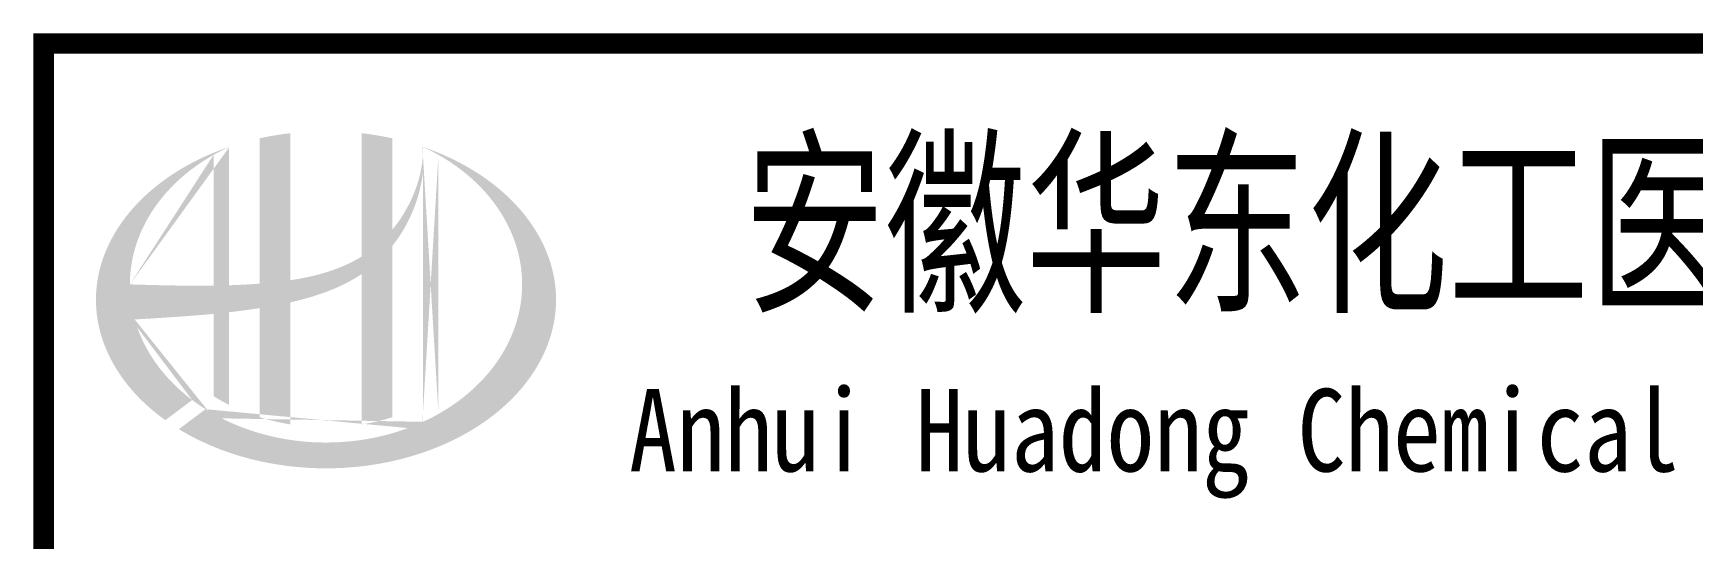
# Model space of a CAD drawing. Extents: x 6250600 to 6678662, y -692028 to -290561.
# Drawn here: x 6442857 to 6448485, y -506822 to -505107 of the extents above; entities that cross this region are included whole.
import ezdxf
from ezdxf.enums import TextEntityAlignment as Align

# ---------------------------------------------------------------- set-up
doc = ezdxf.new("R2010")
doc.units = 0
doc.header["$LTSCALE"] = 1000
doc.header["$MEASUREMENT"] = 0
doc.layers.get('0').update_dxf_attribs({"linetype": 'CONTINUOUS'})
doc.styles.add('ECEC_TQ_S', font='')
doc.styles.get('ECEC_TQ_S').set_extended_font_data('SimSun')

msp = doc.modelspace()

# ---------------------------------------------------------------- hatches: boundary and pattern name
h = msp.add_hatch(color=256)
edge = h.paths.add_edge_path()
edge.add_spline(control_points=[(6443728.8, -506020.1), (6443734.9, -506018.8), (6443741, -506017.3), (6443790.1, -506005.5), (6443832.7, -505992.5), (6443907.7, -505961.3), (6443940.6, -505944.4), (6443971.4, -505923.8)], knot_values=[61.629012, 61.629012, 61.629012, 61.629012, 63.330431, 63.330431, 75.353634, 75.353634, 85.398649, 85.398649, 85.398649, 85.398649], degree=3, periodic=0)
edge.add_line((6443971.4, -505923.8), (6443971.4, -506434))
edge.add_spline(control_points=[(6443971.4, -506434), (6443988.6, -506431.3), (6444005.6, -506428), (6444040.4, -506419.9), (6444058.1, -506415.1), (6444075.4, -506409.6)], knot_values=[4.908456, 4.908456, 4.908456, 4.908456, 4.992821, 4.992821, 5.083034, 5.083034, 5.083034, 5.083034], degree=3, periodic=0)
edge.add_line((6444075.4, -506409.6), (6444075.4, -505828.2))
edge.add_spline(control_points=[(6444075.4, -505828.2), (6444084.1, -505817.2), (6444092.3, -505805.9), (6444118.4, -505766.2), (6444134, -505736.3), (6444163.3, -505663.5), (6444174.5, -505619.7), (6444179.2, -505574.4), (6444179.3, -505573.1), (6444179.4, -505571.8)], knot_values=[97.991744, 97.991744, 97.991744, 97.991744, 101.64219, 101.64219, 110.337975, 110.337975, 121.934322, 121.934322, 122.270691, 122.270691, 122.270691, 122.270691], degree=3, periodic=0)
edge.add_line((6444179.4, -505571.8), (6444179.4, -505501.4))
edge.add_spline(control_points=[(6444179.4, -505501.4), (6444179.4, -505509.1), (6444179, -505516.7), (6444178.4, -505524.4)], knot_values=[126.194075, 126.194075, 126.194075, 126.194075, 128.396762, 128.396762, 128.396762, 128.396762], degree=3, periodic=0)
edge.add_spline(control_points=[(6444178.4, -505524.4), (6444178, -505530.6), (6444177.3, -505536.8), (6444176.6, -505543)], knot_values=[124.417049, 124.417049, 124.417049, 124.417049, 126.194075, 126.194075, 126.194075, 126.194075], degree=3, periodic=0)
edge.add_spline(control_points=[(6444176.6, -505543), (6444175.4, -505552.2), (6444174, -505561.3), (6444172.2, -505570.4)], knot_values=[121.80529, 121.80529, 121.80529, 121.80529, 124.417049, 124.417049, 124.417049, 124.417049], degree=3, periodic=0)
edge.add_spline(control_points=[(6444172.2, -505570.4), (6444169.8, -505582.5), (6444166.8, -505594.7), (6444163.4, -505606.7)], knot_values=[118.31574, 118.31574, 118.31574, 118.31574, 121.80529, 121.80529, 121.80529, 121.80529], degree=3, periodic=0)
edge.add_spline(control_points=[(6444163.4, -505606.7), (6444159.9, -505618.8), (6444155.8, -505630.8), (6444151.3, -505642.7)], knot_values=[114.795988, 114.795988, 114.795988, 114.795988, 118.31574, 118.31574, 118.31574, 118.31574], degree=3, periodic=0)
edge.add_spline(control_points=[(6444151.3, -505642.7), (6444146.8, -505654.4), (6444141.8, -505665.9), (6444136.4, -505677.2)], knot_values=[111.329641, 111.329641, 111.329641, 111.329641, 114.795988, 114.795988, 114.795988, 114.795988], degree=3, periodic=0)
edge.add_spline(control_points=[(6444136.4, -505677.2), (6444130.8, -505688.8), (6444124.8, -505700.1), (6444118.4, -505711.2)], knot_values=[107.79529, 107.79529, 107.79529, 107.79529, 111.329641, 111.329641, 111.329641, 111.329641], degree=3, periodic=0)
edge.add_spline(control_points=[(6444118.4, -505711.2), (6444112.1, -505722), (6444105.3, -505732.6), (6444098.2, -505742.9)], knot_values=[104.343579, 104.343579, 104.343579, 104.343579, 107.79529, 107.79529, 107.79529, 107.79529], degree=3, periodic=0)
edge.add_spline(control_points=[(6444098.2, -505742.9), (6444091, -505753.2), (6444083.4, -505763.3), (6444075.4, -505773)], knot_values=[100.8507, 100.8507, 100.8507, 100.8507, 104.343579, 104.343579, 104.343579, 104.343579], degree=3, periodic=0)
edge.add_line((6444075.4, -505773), (6444075.4, -505463.7))
edge.add_spline(control_points=[(6444075.4, -505463.7), (6444041.4, -505456.1), (6444006.6, -505450.3), (6443971.4, -505446.2)], knot_values=[4.423999, 4.423999, 4.423999, 4.423999, 4.558741, 4.558741, 4.558741, 4.558741], degree=3, periodic=0)
edge.add_line((6443971.4, -505446.2), (6443971.4, -505864.3))
edge.add_spline(control_points=[(6443971.4, -505864.3), (6443899.5, -505908.9), (6443815.3, -505932.1), (6443728.8, -505945.1)], knot_values=[63.246215, 63.246215, 63.246215, 63.246215, 87.689124, 87.689124, 87.689124, 87.689124], degree=3, periodic=0)
edge.add_line((6443728.8, -505945.1), (6443728.8, -505446.2))
edge.add_spline(control_points=[(6443728.8, -505446.2), (6443693.6, -505450.3), (6443658.8, -505456.1), (6443624.8, -505463.7)], knot_values=[4.866038, 4.866038, 4.866038, 4.866038, 5.000777, 5.000777, 5.000777, 5.000777], degree=3, periodic=0)
edge.add_line((6443624.8, -505463.7), (6443624.8, -505956.6))
edge.add_spline(control_points=[(6443624.8, -505956.6), (6443623.1, -505956.7), (6443588.2, -505959.3), (6443553.5, -505961.1), (6443520.8, -505962.1)], knot_values=[43.657356, 43.657356, 43.657356, 43.657356, 44.134253, 53.497092, 53.497092, 53.497092, 53.497092], degree=3, periodic=0)
edge.add_line((6443520.8, -505962.1), (6443520.8, -505493))
edge.add_spline(control_points=[(6443520.8, -505493), (6443503.7, -505498.8), (6443487, -505505.1), (6443470.6, -505511.8)], knot_values=[5.14157, 5.14157, 5.14157, 5.14157, 5.212921, 5.212921, 5.212921, 5.212921], degree=3, periodic=0)
edge.add_spline(control_points=[(6443470.6, -505511.8), (6443463.7, -505514.7), (6443456.8, -505517.6), (6443424.6, -505531.8), (6443400.1, -505544), (6443376.6, -505557.2)], knot_values=[5.212921, 5.212921, 5.212921, 5.212921, 5.24296, 5.24296, 5.355623, 5.355623, 5.355623, 5.355623], degree=3, periodic=0)
edge.add_spline(control_points=[(6443376.6, -505557.2), (6443361.7, -505565.6), (6443347.3, -505574.3), (6443333.3, -505583.4)], knot_values=[5.355623, 5.355623, 5.355623, 5.355623, 5.426974, 5.426974, 5.426974, 5.426974], degree=3, periodic=0)
edge.add_spline(control_points=[(6443333.3, -505583.4), (6443325.8, -505588.2), (6443318.6, -505593.2), (6443305.1, -505602.6), (6443298.8, -505607.2), (6443292.7, -505611.8)], knot_values=[5.426974, 5.426974, 5.426974, 5.426974, 5.464765, 5.464765, 5.498325, 5.498325, 5.498325, 5.498325], degree=3, periodic=0)
edge.add_spline(control_points=[(6443292.7, -505611.8), (6443266.6, -505631.3), (6443242.6, -505652.2), (6443220.7, -505674.2)], knot_values=[5.498325, 5.498325, 5.498325, 5.498325, 5.641027, 5.641027, 5.641027, 5.641027], degree=3, periodic=0)
edge.add_spline(control_points=[(6443220.7, -505674.2), (6443213.7, -505681.2), (6443206.9, -505688.3), (6443186.5, -505710.9), (6443173.6, -505726.7), (6443161.8, -505742.9)], knot_values=[5.641027, 5.641027, 5.641027, 5.641027, 5.686569, 5.686569, 5.783729, 5.783729, 5.783729, 5.783729], degree=3, periodic=0)
edge.add_spline(control_points=[(6443161.8, -505742.9), (6443146.7, -505763.7), (6443133.4, -505785.1), (6443120.3, -505810.1), (6443118.6, -505813.2), (6443117.1, -505816.4)], knot_values=[5.783729, 5.783729, 5.783729, 5.783729, 5.908374, 5.908374, 5.92643, 5.92643, 5.92643, 5.92643], degree=3, periodic=0)
edge.add_spline(control_points=[(6443117.1, -505816.4), (6443104.6, -505841.5), (6443094.6, -505867.2), (6443087, -505893.1)], knot_values=[5.92643, 5.92643, 5.92643, 5.92643, 6.069132, 6.069132, 6.069132, 6.069132], degree=3, periodic=0)
edge.add_spline(control_points=[(6443087, -505893.1), (6443083.8, -505904.2), (6443081.1, -505915.4), (6443075.7, -505941.5), (6443073.4, -505956.6), (6443072, -505971.6)], knot_values=[6.069132, 6.069132, 6.069132, 6.069132, 6.130179, 6.130179, 6.211834, 6.211834, 6.211834, 6.211834], degree=3, periodic=0)
edge.add_spline(control_points=[(6443072, -505971.6), (6443070.7, -505984.8), (6443070.1, -505998), (6443070.1, -506011.2)], knot_values=[6.211834, 6.211834, 6.211834, 6.211834, 6.283185, 6.283185, 6.283185, 6.283185], degree=3, periodic=0)
edge.add_spline(control_points=[(6443070.1, -506011.2), (6443070.1, -506020.5), (6443070.4, -506029.9), (6443071.1, -506039.2)], knot_values=[6.283185, 6.283185, 6.283185, 6.283185, 6.333655, 6.333655, 6.333655, 6.333655], degree=3, periodic=0)
edge.add_spline(control_points=[(6443071.1, -506039.2), (6443072.3, -506057.8), (6443074.8, -506076.4), (6443078.6, -506094.9)], knot_values=[6.333655, 6.333655, 6.333655, 6.333655, 6.434594, 6.434594, 6.434594, 6.434594], degree=3, periodic=0)
edge.add_spline(control_points=[(6443078.6, -506094.9), (6443078.8, -506096.2), (6443079.1, -506097.4), (6443083, -506115.9), (6443087.8, -506133.1), (6443093.6, -506150.1)], knot_values=[6.434594, 6.434594, 6.434594, 6.434594, 6.441278, 6.441278, 6.535532, 6.535532, 6.535532, 6.535532], degree=3, periodic=0)
edge.add_spline(control_points=[(6443093.6, -506150.1), (6443099.9, -506168.3), (6443107.4, -506186.4), (6443116.2, -506204.1)], knot_values=[6.535532, 6.535532, 6.535532, 6.535532, 6.636471, 6.636471, 6.636471, 6.636471], degree=3, periodic=0)
edge.add_spline(control_points=[(6443116.2, -506204.1), (6443118.4, -506208.6), (6443120.6, -506213.1), (6443130, -506230.7), (6443137.7, -506243.8), (6443146.1, -506256.6)], knot_values=[6.636471, 6.636471, 6.636471, 6.636471, 6.661894, 6.661894, 6.73741, 6.73741, 6.73741, 6.73741], degree=3, periodic=0)
edge.add_spline(control_points=[(6443146.1, -506256.6), (6443157.2, -506273.8), (6443169.6, -506290.6), (6443183.1, -506306.9)], knot_values=[6.73741, 6.73741, 6.73741, 6.73741, 6.838349, 6.838349, 6.838349, 6.838349], degree=3, periodic=0)
edge.add_spline(control_points=[(6443183.1, -506306.9), (6443189.1, -506314.1), (6443195.2, -506321.2), (6443209.7, -506337.1), (6443218.3, -506346), (6443227.1, -506354.6)], knot_values=[6.838349, 6.838349, 6.838349, 6.838349, 6.88251, 6.88251, 6.939288, 6.939288, 6.939288, 6.939288], degree=3, periodic=0)
edge.add_spline(control_points=[(6443227.1, -506354.6), (6443242.9, -506370), (6443259.8, -506384.8), (6443277.7, -506399)], knot_values=[6.939288, 6.939288, 6.939288, 6.939288, 7.040227, 7.040227, 7.040227, 7.040227], degree=3, periodic=0)
edge.add_spline(control_points=[(6443277.7, -506399), (6443286.6, -506406.1), (6443295.8, -506413), (6443305.3, -506419.8)], knot_values=[7.040227, 7.040227, 7.040227, 7.040227, 7.090696, 7.090696, 7.090696, 7.090696], degree=3, periodic=0)
edge.add_line((6443305.3, -506419.8), (6443396.4, -506351.4))
edge.add_ellipse((6443850.1, -505959.2), major_axis=(665, 0), ratio=0.806676, start_angle=192.819, end_angle=226.9853, ccw=False)
edge.add_spline(control_points=[(6443201.6, -506078.2), (6443225.7, -506076.7), (6443249.8, -506075.3), (6443338.4, -506069.8), (6443403.3, -506065.4), (6443468.8, -506059.1)], knot_values=[11.398263, 11.398263, 11.398263, 11.398263, 18.40729, 18.40729, 37.18094, 37.18094, 37.18094, 37.18094], degree=3, periodic=0)
edge.add_line((6443468.8, -506059.1), (6443468.8, -506338.2))
edge.add_spline(control_points=[(6443468.8, -506338.2), (6443472.3, -506340.4), (6443475.9, -506342.6), (6443492.9, -506352.8), (6443506.6, -506360.4), (6443520.8, -506367.5)], knot_values=[4.049945, 4.049945, 4.049945, 4.049945, 4.072021, 4.072021, 4.153257, 4.153257, 4.153257, 4.153257], degree=3, periodic=0)
edge.add_line((6443520.8, -506367.5), (6443520.8, -506053.7))
edge.add_spline(control_points=[(6443520.8, -506053.7), (6443553, -506050), (6443585.3, -506045.8), (6443620.2, -506040.4), (6443622.5, -506040), (6443624.8, -506039.7)], knot_values=[42.135009, 42.135009, 42.135009, 42.135009, 51.307228, 51.307228, 51.948574, 51.948574, 51.948574, 51.948574], degree=3, periodic=0)
edge.add_line((6443624.8, -506039.7), (6443624.8, -506409.6))
edge.add_spline(control_points=[(6443624.8, -506409.6), (6443658.4, -506420.1), (6443693.3, -506428.3), (6443728.8, -506434)], knot_values=[4.34174, 4.34174, 4.34174, 4.34174, 4.516316, 4.516316, 4.516316, 4.516316], degree=3, periodic=0)
edge.add_line((6443728.8, -506434), (6443728.8, -506020.1))
edge = h.paths.add_edge_path(flags=16)
edge.add_ellipse((6443850.1, -505959.2), major_axis=(665, 0), ratio=0.806676, start_angle=124.9875, end_angle=179.999, ccw=False)
edge.add_line((6443468.8, -505519.7), (6443468.8, -505963.3))
edge.add_spline(control_points=[(6443468.8, -505963.3), (6443373.4, -505964.6), (6443279.5, -505961.6), (6443185.1, -505959.2)], knot_values=[11.27373, 11.27373, 11.27373, 11.27373, 38.687513, 38.687513, 38.687513, 38.687513], degree=3, periodic=0)
edge = h.paths.add_edge_path()
edge.add_spline(control_points=[(6443351.3, -506450.3), (6443382.3, -506469.3), (6443415.5, -506486.6), (6443500.1, -506523.8), (6443553.4, -506541.7), (6443664.1, -506568.2), (6443721.6, -506576.9), (6443837.7, -506584.7), (6443896.4, -506583.8), (6444011.9, -506572.3), (6444068.8, -506561.8), (6444177.8, -506531.7), (6444230, -506512.2), (6444326.9, -506465.3), (6444371.6, -506438), (6444451.6, -506377), (6444486.8, -506343.4), (6444546.1, -506272), (6444570.2, -506234.1), (6444606.6, -506156), (6444618.9, -506115.7), (6444631.5, -506034.6), (6444631.7, -505993.6), (6444620.3, -505912.1), (6444608.5, -505871.6), (6444572.9, -505792.9), (6444549.1, -505754.6), (6444490.2, -505682.5), (6444455.2, -505648.5), (6444375.4, -505586.9), (6444330.6, -505559.2), (6444249.5, -505519.4), (6444215.1, -505505.2), (6444179.4, -505493)], knot_values=[0.886421, 0.886421, 0.886421, 0.886421, 1.040557, 1.040557, 1.261172, 1.261172, 1.481788, 1.481788, 1.702404, 1.702404, 1.92302, 1.92302, 2.143636, 2.143636, 2.364252, 2.364252, 2.584868, 2.584868, 2.805484, 2.805484, 3.026099, 3.026099, 3.246715, 3.246715, 3.46852, 3.46852, 3.690325, 3.690325, 3.91213, 3.91213, 4.133935, 4.133935, 4.283209, 4.283209, 4.283209, 4.283209], degree=3, periodic=0)
edge.add_line((6444179.4, -505493), (6444179.4, -505493))
edge.add_spline(control_points=[(6444179.4, -505493.1), (6444179.5, -505495.9), (6444179.5, -505498.6), (6444179.4, -505501.4)], knot_values=[128.396762, 128.396762, 128.396762, 128.396762, 129.192193, 129.192193, 129.192193, 129.192193], degree=3, periodic=0)
edge.add_line((6444179.4, -505501.4), (6444179.4, -506425.3))
edge.add_ellipse((6443850.1, -505959.2), major_axis=(665, 0), ratio=0.806676, start_angle=232.1054, end_angle=299.6833, ccw=False)
edge.add_line((6443441.6, -506382.5), (6443351.3, -506450.3))
edge = h.paths.add_edge_path(flags=16)
edge.add_ellipse((6443850.1, -505959.2), major_axis=(665, 0), ratio=0.806676, start_angle=304.9875, end_angle=415.0121, ccw=False)
edge.add_line((6444231.4, -506398.7), (6444231.4, -505519.7))
h = msp.add_hatch(color=256)
edge = h.paths.add_edge_path()
edge.add_spline(control_points=[(6443728.8, -506020.1), (6443734.9, -506018.8), (6443741, -506017.3), (6443790.1, -506005.5), (6443832.7, -505992.5), (6443907.7, -505961.3), (6443940.6, -505944.4), (6443971.4, -505923.8)], knot_values=[61.629012, 61.629012, 61.629012, 61.629012, 63.330431, 63.330431, 75.353634, 75.353634, 85.398649, 85.398649, 85.398649, 85.398649], degree=3, periodic=0)
edge.add_line((6443971.4, -505923.8), (6443971.4, -506434))
edge.add_spline(control_points=[(6443971.4, -506434), (6443988.6, -506431.3), (6444005.6, -506428), (6444040.4, -506419.9), (6444058.1, -506415.1), (6444075.4, -506409.6)], knot_values=[4.908456, 4.908456, 4.908456, 4.908456, 4.992821, 4.992821, 5.083034, 5.083034, 5.083034, 5.083034], degree=3, periodic=0)
edge.add_line((6444075.4, -506409.6), (6444075.4, -505828.2))
edge.add_spline(control_points=[(6444075.4, -505828.2), (6444084.1, -505817.2), (6444092.3, -505805.9), (6444118.4, -505766.2), (6444134, -505736.3), (6444163.3, -505663.5), (6444174.5, -505619.7), (6444179.2, -505574.4), (6444179.3, -505573.1), (6444179.4, -505571.8)], knot_values=[97.991744, 97.991744, 97.991744, 97.991744, 101.64219, 101.64219, 110.337975, 110.337975, 121.934322, 121.934322, 122.270691, 122.270691, 122.270691, 122.270691], degree=3, periodic=0)
edge.add_line((6444179.4, -505571.8), (6444179.4, -505501.4))
edge.add_spline(control_points=[(6444179.4, -505501.4), (6444179.4, -505509.1), (6444179, -505516.7), (6444178.4, -505524.4)], knot_values=[126.194075, 126.194075, 126.194075, 126.194075, 128.396762, 128.396762, 128.396762, 128.396762], degree=3, periodic=0)
edge.add_spline(control_points=[(6444178.4, -505524.4), (6444178, -505530.6), (6444177.3, -505536.8), (6444176.6, -505543)], knot_values=[124.417049, 124.417049, 124.417049, 124.417049, 126.194075, 126.194075, 126.194075, 126.194075], degree=3, periodic=0)
edge.add_spline(control_points=[(6444176.6, -505543), (6444175.4, -505552.2), (6444174, -505561.3), (6444172.2, -505570.4)], knot_values=[121.80529, 121.80529, 121.80529, 121.80529, 124.417049, 124.417049, 124.417049, 124.417049], degree=3, periodic=0)
edge.add_spline(control_points=[(6444172.2, -505570.4), (6444169.8, -505582.5), (6444166.8, -505594.7), (6444163.4, -505606.7)], knot_values=[118.31574, 118.31574, 118.31574, 118.31574, 121.80529, 121.80529, 121.80529, 121.80529], degree=3, periodic=0)
edge.add_spline(control_points=[(6444163.4, -505606.7), (6444159.9, -505618.8), (6444155.8, -505630.8), (6444151.3, -505642.7)], knot_values=[114.795988, 114.795988, 114.795988, 114.795988, 118.31574, 118.31574, 118.31574, 118.31574], degree=3, periodic=0)
edge.add_spline(control_points=[(6444151.3, -505642.7), (6444146.8, -505654.4), (6444141.8, -505665.9), (6444136.4, -505677.2)], knot_values=[111.329641, 111.329641, 111.329641, 111.329641, 114.795988, 114.795988, 114.795988, 114.795988], degree=3, periodic=0)
edge.add_spline(control_points=[(6444136.4, -505677.2), (6444130.8, -505688.8), (6444124.8, -505700.1), (6444118.4, -505711.2)], knot_values=[107.79529, 107.79529, 107.79529, 107.79529, 111.329641, 111.329641, 111.329641, 111.329641], degree=3, periodic=0)
edge.add_spline(control_points=[(6444118.4, -505711.2), (6444112.1, -505722), (6444105.3, -505732.6), (6444098.2, -505742.9)], knot_values=[104.343579, 104.343579, 104.343579, 104.343579, 107.79529, 107.79529, 107.79529, 107.79529], degree=3, periodic=0)
edge.add_spline(control_points=[(6444098.2, -505742.9), (6444091, -505753.2), (6444083.4, -505763.3), (6444075.4, -505773)], knot_values=[100.8507, 100.8507, 100.8507, 100.8507, 104.343579, 104.343579, 104.343579, 104.343579], degree=3, periodic=0)
edge.add_line((6444075.4, -505773), (6444075.4, -505463.7))
edge.add_spline(control_points=[(6444075.4, -505463.7), (6444041.4, -505456.1), (6444006.6, -505450.3), (6443971.4, -505446.2)], knot_values=[4.423999, 4.423999, 4.423999, 4.423999, 4.558741, 4.558741, 4.558741, 4.558741], degree=3, periodic=0)
edge.add_line((6443971.4, -505446.2), (6443971.4, -505864.3))
edge.add_spline(control_points=[(6443971.4, -505864.3), (6443899.5, -505908.9), (6443815.3, -505932.1), (6443728.8, -505945.1)], knot_values=[63.246215, 63.246215, 63.246215, 63.246215, 87.689124, 87.689124, 87.689124, 87.689124], degree=3, periodic=0)
edge.add_line((6443728.8, -505945.1), (6443728.8, -505446.2))
edge.add_spline(control_points=[(6443728.8, -505446.2), (6443693.6, -505450.3), (6443658.8, -505456.1), (6443624.8, -505463.7)], knot_values=[4.866038, 4.866038, 4.866038, 4.866038, 5.000777, 5.000777, 5.000777, 5.000777], degree=3, periodic=0)
edge.add_line((6443624.8, -505463.7), (6443624.8, -505956.6))
edge.add_spline(control_points=[(6443624.8, -505956.6), (6443623.1, -505956.7), (6443588.2, -505959.3), (6443553.5, -505961.1), (6443520.8, -505962.1)], knot_values=[43.657356, 43.657356, 43.657356, 43.657356, 44.134253, 53.497092, 53.497092, 53.497092, 53.497092], degree=3, periodic=0)
edge.add_line((6443520.8, -505962.1), (6443520.8, -505493))
edge.add_spline(control_points=[(6443520.8, -505493), (6443503.7, -505498.8), (6443487, -505505.1), (6443470.6, -505511.8)], knot_values=[5.14157, 5.14157, 5.14157, 5.14157, 5.212921, 5.212921, 5.212921, 5.212921], degree=3, periodic=0)
edge.add_spline(control_points=[(6443470.6, -505511.8), (6443463.7, -505514.7), (6443456.8, -505517.6), (6443424.6, -505531.8), (6443400.1, -505544), (6443376.6, -505557.2)], knot_values=[5.212921, 5.212921, 5.212921, 5.212921, 5.24296, 5.24296, 5.355623, 5.355623, 5.355623, 5.355623], degree=3, periodic=0)
edge.add_spline(control_points=[(6443376.6, -505557.2), (6443361.7, -505565.6), (6443347.3, -505574.3), (6443333.3, -505583.4)], knot_values=[5.355623, 5.355623, 5.355623, 5.355623, 5.426974, 5.426974, 5.426974, 5.426974], degree=3, periodic=0)
edge.add_spline(control_points=[(6443333.3, -505583.4), (6443325.8, -505588.2), (6443318.6, -505593.2), (6443305.1, -505602.6), (6443298.8, -505607.2), (6443292.7, -505611.8)], knot_values=[5.426974, 5.426974, 5.426974, 5.426974, 5.464765, 5.464765, 5.498325, 5.498325, 5.498325, 5.498325], degree=3, periodic=0)
edge.add_spline(control_points=[(6443292.7, -505611.8), (6443266.6, -505631.3), (6443242.6, -505652.2), (6443220.7, -505674.2)], knot_values=[5.498325, 5.498325, 5.498325, 5.498325, 5.641027, 5.641027, 5.641027, 5.641027], degree=3, periodic=0)
edge.add_spline(control_points=[(6443220.7, -505674.2), (6443213.7, -505681.2), (6443206.9, -505688.3), (6443186.5, -505710.9), (6443173.6, -505726.7), (6443161.8, -505742.9)], knot_values=[5.641027, 5.641027, 5.641027, 5.641027, 5.686569, 5.686569, 5.783729, 5.783729, 5.783729, 5.783729], degree=3, periodic=0)
edge.add_spline(control_points=[(6443161.8, -505742.9), (6443146.7, -505763.7), (6443133.4, -505785.1), (6443120.3, -505810.1), (6443118.6, -505813.2), (6443117.1, -505816.4)], knot_values=[5.783729, 5.783729, 5.783729, 5.783729, 5.908374, 5.908374, 5.92643, 5.92643, 5.92643, 5.92643], degree=3, periodic=0)
edge.add_spline(control_points=[(6443117.1, -505816.4), (6443104.6, -505841.5), (6443094.6, -505867.2), (6443087, -505893.1)], knot_values=[5.92643, 5.92643, 5.92643, 5.92643, 6.069132, 6.069132, 6.069132, 6.069132], degree=3, periodic=0)
edge.add_spline(control_points=[(6443087, -505893.1), (6443083.8, -505904.2), (6443081.1, -505915.4), (6443075.7, -505941.5), (6443073.4, -505956.6), (6443072, -505971.6)], knot_values=[6.069132, 6.069132, 6.069132, 6.069132, 6.130179, 6.130179, 6.211834, 6.211834, 6.211834, 6.211834], degree=3, periodic=0)
edge.add_spline(control_points=[(6443072, -505971.6), (6443070.7, -505984.8), (6443070.1, -505998), (6443070.1, -506011.2)], knot_values=[6.211834, 6.211834, 6.211834, 6.211834, 6.283185, 6.283185, 6.283185, 6.283185], degree=3, periodic=0)
edge.add_spline(control_points=[(6443070.1, -506011.2), (6443070.1, -506020.5), (6443070.4, -506029.9), (6443071.1, -506039.2)], knot_values=[6.283185, 6.283185, 6.283185, 6.283185, 6.333655, 6.333655, 6.333655, 6.333655], degree=3, periodic=0)
edge.add_spline(control_points=[(6443071.1, -506039.2), (6443072.3, -506057.8), (6443074.8, -506076.4), (6443078.6, -506094.9)], knot_values=[6.333655, 6.333655, 6.333655, 6.333655, 6.434594, 6.434594, 6.434594, 6.434594], degree=3, periodic=0)
edge.add_spline(control_points=[(6443078.6, -506094.9), (6443078.8, -506096.2), (6443079.1, -506097.4), (6443083, -506115.9), (6443087.8, -506133.1), (6443093.6, -506150.1)], knot_values=[6.434594, 6.434594, 6.434594, 6.434594, 6.441278, 6.441278, 6.535532, 6.535532, 6.535532, 6.535532], degree=3, periodic=0)
edge.add_spline(control_points=[(6443093.6, -506150.1), (6443099.9, -506168.3), (6443107.4, -506186.4), (6443116.2, -506204.1)], knot_values=[6.535532, 6.535532, 6.535532, 6.535532, 6.636471, 6.636471, 6.636471, 6.636471], degree=3, periodic=0)
edge.add_spline(control_points=[(6443116.2, -506204.1), (6443118.4, -506208.6), (6443120.6, -506213.1), (6443130, -506230.7), (6443137.7, -506243.8), (6443146.1, -506256.6)], knot_values=[6.636471, 6.636471, 6.636471, 6.636471, 6.661894, 6.661894, 6.73741, 6.73741, 6.73741, 6.73741], degree=3, periodic=0)
edge.add_spline(control_points=[(6443146.1, -506256.6), (6443157.2, -506273.8), (6443169.6, -506290.6), (6443183.1, -506306.9)], knot_values=[6.73741, 6.73741, 6.73741, 6.73741, 6.838349, 6.838349, 6.838349, 6.838349], degree=3, periodic=0)
edge.add_spline(control_points=[(6443183.1, -506306.9), (6443189.1, -506314.1), (6443195.2, -506321.2), (6443209.7, -506337.1), (6443218.3, -506346), (6443227.1, -506354.6)], knot_values=[6.838349, 6.838349, 6.838349, 6.838349, 6.88251, 6.88251, 6.939288, 6.939288, 6.939288, 6.939288], degree=3, periodic=0)
edge.add_spline(control_points=[(6443227.1, -506354.6), (6443242.9, -506370), (6443259.8, -506384.8), (6443277.7, -506399)], knot_values=[6.939288, 6.939288, 6.939288, 6.939288, 7.040227, 7.040227, 7.040227, 7.040227], degree=3, periodic=0)
edge.add_spline(control_points=[(6443277.7, -506399), (6443286.6, -506406.1), (6443295.8, -506413), (6443305.3, -506419.8)], knot_values=[7.040227, 7.040227, 7.040227, 7.040227, 7.090696, 7.090696, 7.090696, 7.090696], degree=3, periodic=0)
edge.add_line((6443305.3, -506419.8), (6443396.4, -506351.4))
edge.add_ellipse((6443850.1, -505959.2), major_axis=(665, 0), ratio=0.806676, start_angle=192.819, end_angle=226.9853, ccw=False)
edge.add_spline(control_points=[(6443201.6, -506078.2), (6443225.7, -506076.7), (6443249.8, -506075.3), (6443338.4, -506069.8), (6443403.3, -506065.4), (6443468.8, -506059.1)], knot_values=[11.398263, 11.398263, 11.398263, 11.398263, 18.40729, 18.40729, 37.18094, 37.18094, 37.18094, 37.18094], degree=3, periodic=0)
edge.add_line((6443468.8, -506059.1), (6443468.8, -506338.2))
edge.add_spline(control_points=[(6443468.8, -506338.2), (6443472.3, -506340.4), (6443475.9, -506342.6), (6443492.9, -506352.8), (6443506.6, -506360.4), (6443520.8, -506367.5)], knot_values=[4.049945, 4.049945, 4.049945, 4.049945, 4.072021, 4.072021, 4.153257, 4.153257, 4.153257, 4.153257], degree=3, periodic=0)
edge.add_line((6443520.8, -506367.5), (6443520.8, -506053.7))
edge.add_spline(control_points=[(6443520.8, -506053.7), (6443553, -506050), (6443585.3, -506045.8), (6443620.2, -506040.4), (6443622.5, -506040), (6443624.8, -506039.7)], knot_values=[42.135009, 42.135009, 42.135009, 42.135009, 51.307228, 51.307228, 51.948574, 51.948574, 51.948574, 51.948574], degree=3, periodic=0)
edge.add_line((6443624.8, -506039.7), (6443624.8, -506409.6))
edge.add_spline(control_points=[(6443624.8, -506409.6), (6443658.4, -506420.1), (6443693.3, -506428.3), (6443728.8, -506434)], knot_values=[4.34174, 4.34174, 4.34174, 4.34174, 4.516316, 4.516316, 4.516316, 4.516316], degree=3, periodic=0)
edge.add_line((6443728.8, -506434), (6443728.8, -506020.1))
edge = h.paths.add_edge_path(flags=16)
edge.add_ellipse((6443850.1, -505959.2), major_axis=(665, 0), ratio=0.806676, start_angle=124.9875, end_angle=179.999, ccw=False)
edge.add_line((6443468.8, -505519.7), (6443468.8, -505963.3))
edge.add_spline(control_points=[(6443468.8, -505963.3), (6443373.4, -505964.6), (6443279.5, -505961.6), (6443185.1, -505959.2)], knot_values=[11.27373, 11.27373, 11.27373, 11.27373, 38.687513, 38.687513, 38.687513, 38.687513], degree=3, periodic=0)
edge = h.paths.add_edge_path()
edge.add_spline(control_points=[(6443351.3, -506450.3), (6443382.3, -506469.3), (6443415.5, -506486.6), (6443500.1, -506523.8), (6443553.4, -506541.7), (6443664.1, -506568.2), (6443721.6, -506576.9), (6443837.7, -506584.7), (6443896.4, -506583.8), (6444011.9, -506572.3), (6444068.8, -506561.8), (6444177.8, -506531.7), (6444230, -506512.2), (6444326.9, -506465.3), (6444371.6, -506438), (6444451.6, -506377), (6444486.8, -506343.4), (6444546.1, -506272), (6444570.2, -506234.1), (6444606.6, -506156), (6444618.9, -506115.7), (6444631.5, -506034.6), (6444631.7, -505993.6), (6444620.3, -505912.1), (6444608.5, -505871.6), (6444572.9, -505792.9), (6444549.1, -505754.6), (6444490.2, -505682.5), (6444455.2, -505648.5), (6444375.4, -505586.9), (6444330.6, -505559.2), (6444249.5, -505519.4), (6444215.1, -505505.2), (6444179.4, -505493)], knot_values=[0.886421, 0.886421, 0.886421, 0.886421, 1.040557, 1.040557, 1.261172, 1.261172, 1.481788, 1.481788, 1.702404, 1.702404, 1.92302, 1.92302, 2.143636, 2.143636, 2.364252, 2.364252, 2.584868, 2.584868, 2.805484, 2.805484, 3.026099, 3.026099, 3.246715, 3.246715, 3.46852, 3.46852, 3.690325, 3.690325, 3.91213, 3.91213, 4.133935, 4.133935, 4.283209, 4.283209, 4.283209, 4.283209], degree=3, periodic=0)
edge.add_line((6444179.4, -505493), (6444179.4, -505493))
edge.add_spline(control_points=[(6444179.4, -505493.1), (6444179.5, -505495.9), (6444179.5, -505498.6), (6444179.4, -505501.4)], knot_values=[128.396762, 128.396762, 128.396762, 128.396762, 129.192193, 129.192193, 129.192193, 129.192193], degree=3, periodic=0)
edge.add_line((6444179.4, -505501.4), (6444179.4, -506425.3))
edge.add_ellipse((6443850.1, -505959.2), major_axis=(665, 0), ratio=0.806676, start_angle=232.1054, end_angle=299.6833, ccw=False)
edge.add_line((6443441.6, -506382.5), (6443351.3, -506450.3))
edge = h.paths.add_edge_path(flags=16)
edge.add_ellipse((6443850.1, -505959.2), major_axis=(665, 0), ratio=0.806676, start_angle=304.9875, end_angle=415.0121, ccw=False)
edge.add_line((6444231.4, -506398.7), (6444231.4, -505519.7))

# ---------------------------------------------------------------- linework, layer by layer
msp.add_lwpolyline([(6460892.3, -505141.8, 70, 70, 0), (6442892.3, -505141.8, 70, 70, 0), (6442892.3, -511141.8, 0, 0, 0)], format="xyseb")
at = {"const_width": 70}
msp.add_lwpolyline([(6442892.3, -505141.8), (6442892.3, -511141.8)], dxfattribs=at)

# ---------------------------------------------------------------- texts
at = {"style": 'ECEC_TQ_S'}
for s, height, width, p in [('安徽华东化工医药工程有限责任公司', 500, 0.7, (6449087.2, -505741.8)), ('安徽华东化工医药工程有限责任公司', 500, 0.7, (6449087.2, -505741.8)), ('Anhui Huadong Chemical & Medical Engineering Co.,Ltd', 280, 0.85, (6449087.2, -506491.8)), ('Anhui Huadong Chemical & Medical Engineering Co.,Ltd', 280, 0.85, (6449087.2, -506491.8))]:
    msp.add_text(s, height=height, dxfattribs=dict(at, width=width)).set_placement(p, align=Align.MIDDLE)

doc.saveas('drawing.dxf')
